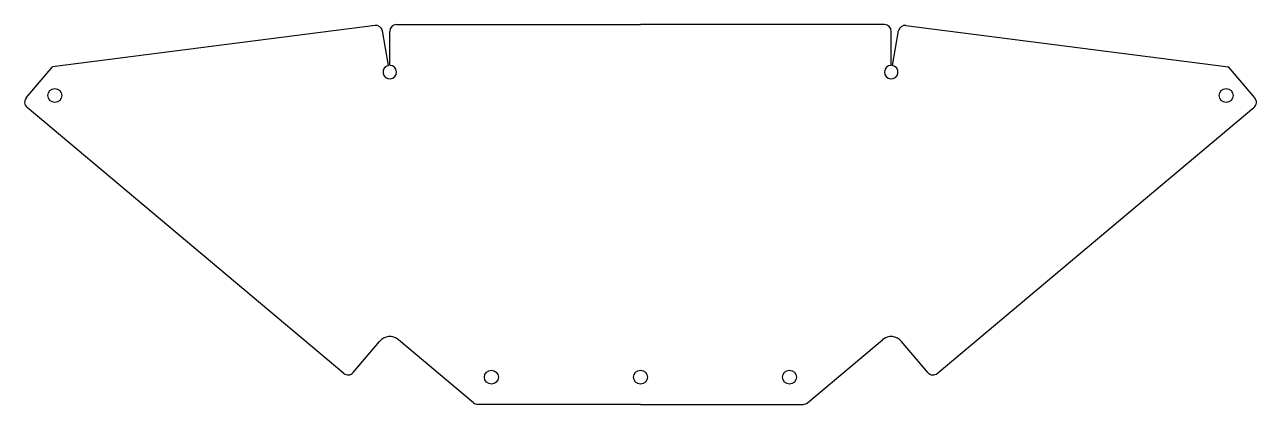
# Model space of a CAD drawing. Header units: inches. Extents: x 2 to 13.4, y 2 to 5.5.
import ezdxf

# ---------------------------------------------------------------- set-up
doc = ezdxf.new("R2010")
doc.units = ezdxf.units.IN
doc.header["$MEASUREMENT"] = 0
doc.layers.get('0').update_dxf_attribs({"linetype": 'CONTINUOUS'})

msp = doc.modelspace()

# ---------------------------------------------------------------- linework, layer by layer
for p, q in [((5.232, 5.492), (2.256, 5.111)), ((5.43, 5.5), (7.68, 5.5)), ((9.931, 5.5), (7.68, 5.5)), ((10.129, 5.492), (13.105, 5.111)), ((5.357, 5.124), (5.301, 5.442)), ((5.368, 5.125), (5.368, 5.438)), ((9.993, 5.125), (9.993, 5.438)), ((10.004, 5.124), (10.06, 5.442)), ((2.015, 4.824), (2.256, 5.111)), ((13.346, 4.824), (13.105, 5.111)), ((2.015, 4.824), (2.135, 4.968)), ((13.346, 4.824), (13.226, 4.968)), ((4.943, 2.285), (2.022, 4.736)), ((10.417, 2.285), (13.339, 4.736)), ((5.031, 2.293), (5.272, 2.58)), ((6.141, 2.015), (5.448, 2.596)), ((9.22, 2.015), (9.913, 2.596)), ((10.33, 2.293), (10.089, 2.58)), ((7.68, 2), (6.181, 2)), ((7.68, 2), (9.18, 2))]:
    msp.add_line(p, q)
for centre in [(2.279, 4.847), (13.082, 4.847), (6.305, 2.25), (7.68, 2.25), (7.68, 2.25), (9.055, 2.25)]:
    msp.add_circle(centre, 0.0642)
for centre, radius, start, end in [((5.24, 5.431), 0.062, 10, 97.298), ((5.43, 5.438), 0.062, 90, 180), ((9.931, 5.438), 0.062, 0, 90), ((10.121, 5.431), 0.062, 82.702, 170), ((5.368, 5.062), 0.0625, 100, 90), ((9.993, 5.062), 0.0625, 90, 80), ((2.062, 4.784), 0.062, 140, 230), ((13.299, 4.784), 0.062, 310, 40), ((5.368, 2.5), 0.125, 50, 140), ((9.993, 2.5), 0.125, 40, 130), ((4.983, 2.333), 0.062, 230, 320), ((10.378, 2.333), 0.062, 220, 310), ((6.181, 2.062), 0.062, 230, 270), ((9.18, 2.062), 0.062, 270, 310)]:
    msp.add_arc(centre, radius, start, end)

doc.saveas('drawing.dxf')
